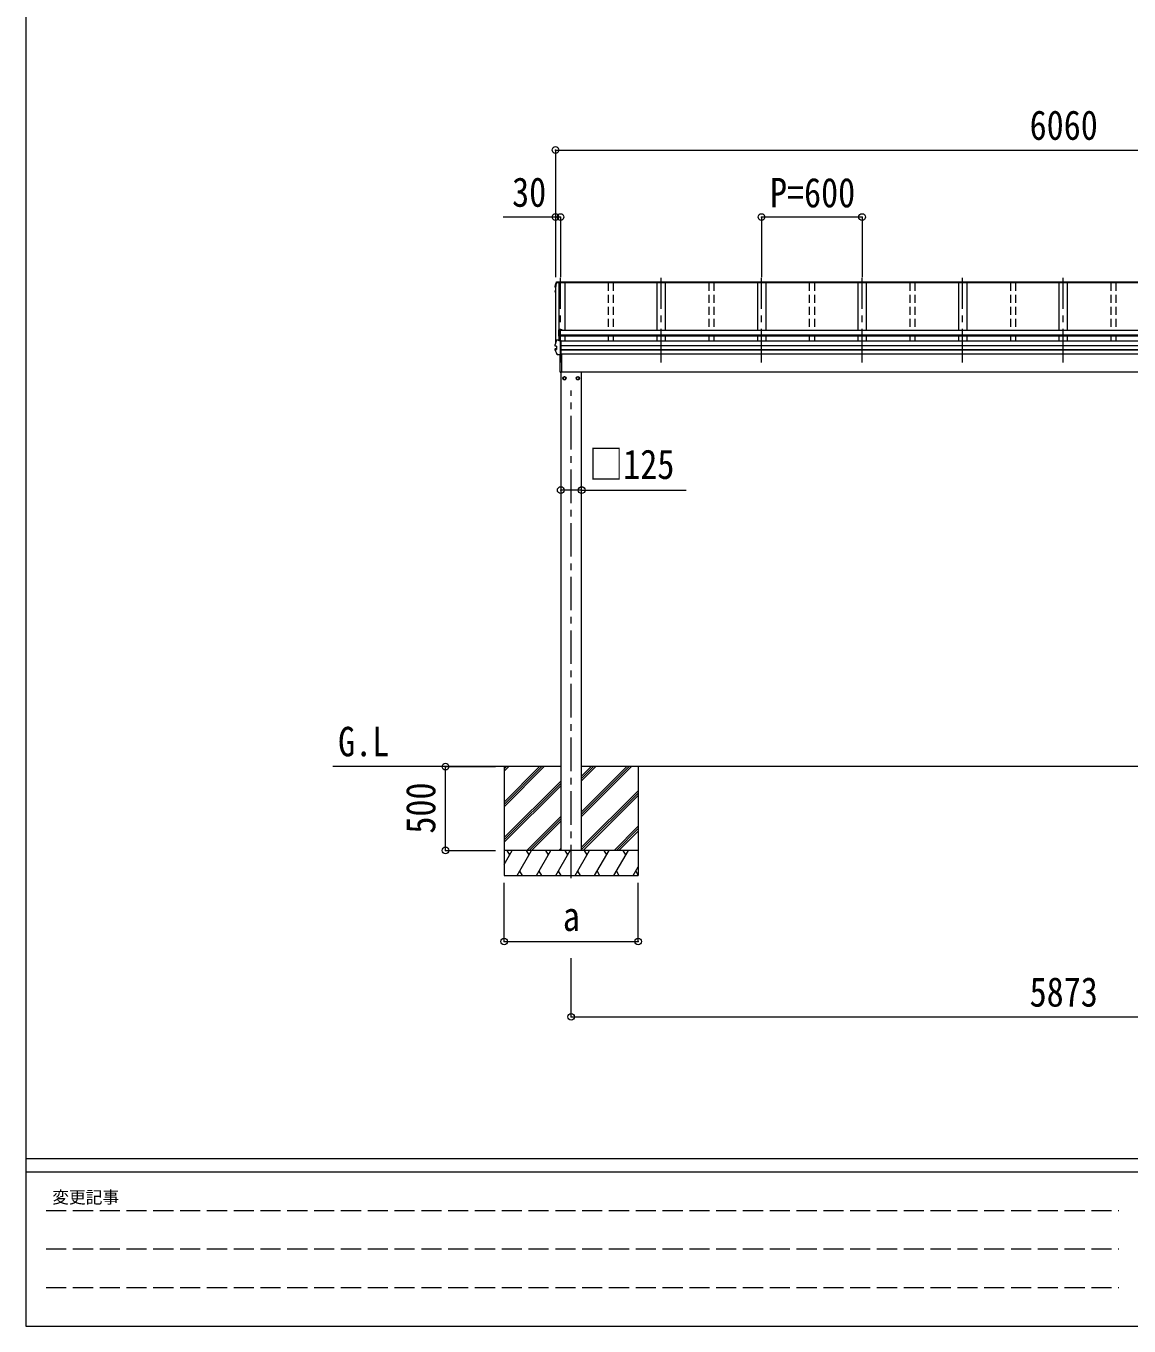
# Model space of a CAD drawing. Units: millimetres at full size, sheet at 1:40. Extents: x -11243 to 11243, y -7760 to 7760.
# Drawn here: x -11243 to -4658, y -7760 to 0 of the extents above; entities that cross this region are included whole.
import ezdxf
from ezdxf.enums import TextEntityAlignment as Align

# ---------------------------------------------------------------- set-up
doc = ezdxf.new("R2010")
doc.units = ezdxf.units.MM
doc.header["$LTSCALE"] = 40
doc.header["$PDMODE"] = 32
doc.header["$PDSIZE"] = 40
for name, pattern in [('CHAIN1', [8, 5, -1, 1, -1]), ('DASHED1', [1.8, 1.2, -0.6]), ('DASHED3', [4, 3, -1])]:
    doc.linetypes.add(name, pattern=pattern)
for name, color, linetype, lineweight in [('0-3_ELV2', 7, 'Continuous', 9), ('0-6_OTH_LINE', 6, 'Continuous', 9), ('F-0_240', 7, 'Continuous', 9)]:
    doc.layers.add(name, color=color, linetype=linetype, lineweight=lineweight)
doc.styles.add('ＭＳ ゴシック', font='')
doc.styles.get('ＭＳ ゴシック').set_extended_font_data('MS Gothic')

msp = doc.modelspace()

# ---------------------------------------------------------------- linework, layer by layer
at = {"layer": '0-3_ELV2', "color": 6}
for p, q in [((-8081.79, -740.23), (-8081.79, -1499.23)), ((-8081.79, -1140.23), (-8395.12, -1140.23)), ((-8081.79, -1140.23), (-8081.79, -1499.23)), ((-8051.79, -1140.23), (-8051.79, -1499.23)), ((-6251.79, -1140.23), (-6851.79, -1140.23)), ((-6851.79, -1140.23), (-6851.79, -1499.23)), ((-6251.79, -1140.23), (-6251.79, -1499.23)), ((-7925.79, -2770.05), (-8050.79, -2770.05)), ((-7925.79, -2770.05), (-7302.31, -2770.05)), ((-8738.29, -4421.06), (-8439.29, -4421.06)), ((-8738.29, -4921.06), (-8439.29, -4921.06)), ((-8388.29, -5464.6), (-8388.29, -5115.6)), ((-7988.29, -5914.6), (-7988.29, -5564.6))]:
    msp.add_line(p, q, dxfattribs=at)
at = {"layer": '0-3_ELV2', "color": 4}
for p, q in [((-8076.65, -1528.42), (-8076.53, -1528.13)), ((-8076.53, -1528.13), (-8076.35, -1527.87)), ((-8076.35, -1527.87), (-8076.13, -1527.64)), ((-8076.13, -1527.64), (-8075.88, -1527.46)), ((-8075.88, -1527.46), (-8075.6, -1527.33)), ((-8075.6, -1527.33), (-8075.34, -1527.25)), ((-8075.34, -1527.25), (-8075.1, -1527.21)), ((-8026.79, -1532.41), (-8075.22, -1532.41)), ((-8075.1, -1527.21), (-8074.87, -1527.18)), ((-8074.87, -1527.18), (-8074.62, -1527.17)), ((-8074.62, -1527.17), (-8074.33, -1527.15)), ((-8074.33, -1527.15), (-8074.02, -1527.15)), ((-8074.02, -1527.15), (-8073.71, -1527.15)), ((-8073.79, -1527.15), (-8073.79, -1527.15)), ((-8073.79, -1527.16), (-8073.79, -1527.15)), ((-8073.79, -1527.15), (-8048.79, -1527.15)), ((-8048.79, -1529.68), (-8062.99, -1529.68)), ((-8062.76, -1532.26), (-8062.76, -1531.91)), ((-8062.69, -1532.41), (-8062.69, -1875.75)), ((-8051.79, -1532.17), (-8062.61, -1532.17)), ((-8062.09, -1532.41), (-8062.09, -1879.7)), ((-8051.79, -1531.18), (-8051.79, -1532.18)), ((-8048.79, -1531.18), (-8051.79, -1531.18)), ((-2051.79, -1531.5), (-8051.79, -1531.5)), ((-2051.79, -1532.4), (-8051.79, -1532.4)), ((-8048.79, -1531.5), (-8048.79, -1527.15)), ((-2054.79, -1529.23), (-8048.79, -1529.23)), ((-8026.79, -1532.32), (-8026.79, -1816.59)), ((-7476.79, -1532.32), (-7476.79, -1816.59)), ((-7426.79, -1532.32), (-7426.79, -1816.59)), ((-6876.73, -1532.32), (-6876.73, -1816.59)), ((-6826.73, -1532.32), (-6826.73, -1816.59)), ((-6276.79, -1532.32), (-6276.79, -1816.59)), ((-6226.79, -1532.32), (-6226.79, -1816.59)), ((-5676.79, -1532.32), (-5676.79, -1816.59)), ((-5626.79, -1532.32), (-5626.79, -1816.59)), ((-5076.79, -1532.32), (-5076.79, -1816.59)), ((-5026.79, -1532.32), (-5026.79, -1816.59)), ((-8084.2, -1584.11), (-8084.2, -1580.05)), ((-8082.7, -1588.08), (-8084.11, -1584.59)), ((-8084.06, -1554.72), (-8084.1, -1554.98)), ((-8084.1, -1554.98), (-8084.1, -1555.03)), ((-8084.1, -1559.08), (-8084.1, -1555.03)), ((-8081.79, -1582.58), (-8083.15, -1582.84)), ((-8083.05, -1560.35), (-8081.79, -1560.6)), ((-8081.79, -1590.31), (-8082.7, -1588.08)), ((-8081.79, -1584.1), (-8082.63, -1584.26)), ((-8081.79, -1578.48), (-8082.62, -1578.59)), ((-8082.62, -1578.59), (-8082.62, -1578.59)), ((-8081.79, -1559.07), (-8082.55, -1558.92)), ((-8081.79, -1558.72), (-8082.47, -1558.59)), ((-8081.79, -1555.77), (-8081.79, -1892.55)), ((-8063.89, -1816.56), (-8063.89, -1846.02)), ((-8061.89, -1846.02), (-8063.89, -1846.02)), ((-8041.89, -1814.56), (-8061.89, -1814.56)), ((-8041.89, -1816.09), (-8061.89, -1816.09)), ((-8061.89, -1850.61), (-8061.89, -1816.09)), ((-2041.69, -1816.72), (-8061.89, -1816.72)), ((-2041.69, -1845.75), (-8061.89, -1845.75)), ((-2041.69, -1847.49), (-8061.89, -1847.49)), ((-2041.69, -1850.61), (-8061.89, -1850.61)), ((-8041.89, -1814.56), (-8041.89, -1816.72)), ((-8026.79, -1848.56), (-8026.79, -1882.23)), ((-7476.79, -1850.61), (-7476.79, -1882.23)), ((-7426.79, -1850.61), (-7426.79, -1882.23)), ((-6876.73, -1850.61), (-6876.73, -1882.23)), ((-6826.73, -1850.61), (-6826.73, -1882.23)), ((-6276.79, -1850.61), (-6276.79, -1882.23)), ((-6226.79, -1850.61), (-6226.79, -1882.23)), ((-5676.79, -1850.61), (-5676.79, -1882.23)), ((-5626.79, -1850.61), (-5626.79, -1882.23)), ((-5076.79, -1850.61), (-5076.79, -1882.23)), ((-5026.79, -1850.61), (-5026.79, -1882.23)), ((-8084.21, -1934.33), (-8084.2, -1934.15)), ((-8084.17, -1934.5), (-8084.21, -1934.33)), ((-8084.2, -1934.17), (-8084.2, -1926.77)), ((-8084.09, -1934.66), (-8084.17, -1934.5)), ((-8084.11, -1934.65), (-8081.25, -1941.46)), ((-8084.06, -1901.43), (-8084.1, -1901.69)), ((-8084.1, -1901.69), (-8084.1, -1901.74)), ((-8084.1, -1909.12), (-8084.1, -1901.74)), ((-8084.1, -1909.07), (-8084.06, -1908.81)), ((-8084.1, -1909.17), (-8084.1, -1909.07)), ((-8084.03, -1909.55), (-8084.08, -1909.17)), ((-8083.85, -1909.89), (-8084.03, -1909.55)), ((-8083.59, -1910.16), (-8083.85, -1909.89)), ((-8083.31, -1910.34), (-8083.59, -1910.16)), ((-8083.42, -1934.18), (-8083.37, -1933.82)), ((-8083.4, -1934.53), (-8083.42, -1934.18)), ((-8083.3, -1934.86), (-8083.4, -1934.53)), ((-8083.37, -1933.82), (-8083.26, -1933.49)), ((-8083.08, -1910.43), (-8083.31, -1910.34)), ((-8083.27, -1909.25), (-8083.22, -1908.92)), ((-8083.26, -1909.58), (-8083.27, -1909.25)), ((-8083.2, -1909.89), (-8083.26, -1909.58)), ((-8083.26, -1933.49), (-8083.09, -1933.2)), ((-8083.07, -1910.16), (-8083.2, -1909.89)), ((-8083.15, -1925.5), (-8077.19, -1924.34)), ((-8083.09, -1933.2), (-8082.87, -1933)), ((-8082.83, -1910.51), (-8083.08, -1910.43)), ((-8082.91, -1910.38), (-8083.07, -1910.16)), ((-8082.7, -1910.53), (-8082.91, -1910.38)), ((-8082.87, -1933), (-8082.62, -1932.88)), ((-8082.56, -1910.58), (-8082.83, -1910.51)), ((-8082.47, -1910.6), (-8082.7, -1910.53)), ((-8082.62, -1932.88), (-8076.22, -1931.19)), ((-8082.62, -1932.88), (-8082.62, -1932.88)), ((-8076.22, -1911.37), (-8082.47, -1910.6)), ((-8082.47, -1910.6), (-8082.47, -1910.6)), ((-8076.8, -1911.39), (-8076.84, -1911.29)), ((-8076.79, -1911.5), (-8076.8, -1911.39)), ((-8076.79, -1911.5), (-8076.79, -1930.72)), ((-8076.22, -1911.37), (-8076.13, -1911.4)), ((-8076.22, -1911.37), (-8076.22, -1911.37)), ((-8076.22, -1931.19), (-8076.13, -1931.15)), ((-8076.22, -1931.19), (-8076.22, -1931.19)), ((-8076.13, -1911.4), (-8076.06, -1911.45)), ((-8076.13, -1931.15), (-8076.06, -1931.09)), ((-8076.06, -1911.45), (-8076, -1911.52)), ((-8076.06, -1931.09), (-8076, -1931)), ((-8076, -1911.52), (-8075.95, -1911.62)), ((-8076, -1931), (-8075.95, -1930.9)), ((-8075.95, -1911.62), (-8075.92, -1911.73)), ((-8075.95, -1930.9), (-8075.92, -1930.79)), ((-8075.92, -1911.73), (-8075.91, -1911.85)), ((-8075.92, -1930.79), (-8075.91, -1930.67)), ((-8075.03, -1873.43), (-8062.99, -1873.43)), ((-8062.76, -1874.92), (-8062.99, -1873.43)), ((-8062.99, -1880.05), (-8062.99, -1873.43)), ((-8048.79, -1880.05), (-8062.99, -1880.05)), ((-8062.76, -1874.92), (-8062.76, -1875.27)), ((-8062.03, -1880.05), (-8062.76, -1875.27)), ((-8062.61, -1880.05), (-8062.61, -1876.37)), ((-8062.05, -1880.05), (-8062.61, -1876.37)), ((-8048.79, -1962.47), (-8048.79, -1880.05)), ((-2054.79, -1882.23), (-8048.79, -1882.23)), ((-2054.79, -1908.75), (-8048.79, -1908.75)), ((-2054.79, -1909.64), (-8048.79, -1909.64)), ((-2054.79, -1932.87), (-8048.79, -1932.87)), ((-2054.79, -1934.79), (-8048.79, -1934.79)), ((-8081.25, -1941.46), (-8078.31, -1948.2)), ((-8078.31, -1948.2), (-8075.27, -1954.84)), ((-8075.27, -1954.84), (-8072.15, -1961.41)), ((-8071.98, -1961.69), (-8072.16, -1961.36)), ((-8071.72, -1961.97), (-8071.98, -1961.69)), ((-8071.42, -1962.19), (-8071.72, -1961.97)), ((-8071.08, -1962.33), (-8071.42, -1962.19)), ((-8070.77, -1962.4), (-8071.08, -1962.33)), ((-8070.5, -1962.44), (-8070.77, -1962.4)), ((-8070.18, -1962.46), (-8070.5, -1962.44)), ((-8069.83, -1962.47), (-8070.18, -1962.46)), ((-8069.45, -1962.47), (-8069.83, -1962.47)), ((-8048.79, -1962.47), (-8069.43, -1962.47)), ((-8053.79, -2066.66), (-8053.79, -1962.47)), ((-8053.29, -2067.06), (-8053.29, -1962.47)), ((-2054.79, -1959.83), (-8048.79, -1959.83)), ((-8046.79, -1959.83), (-8046.79, -2064.66)), ((-8053.29, -2067.06), (-8053.29, -2067.12)), ((-8053.29, -2067.06), (-8053.29, -2067.06)), ((-8053.29, -2067.12), (-8053.29, -2067.16)), ((-8053.29, -2067.16), (-8053.29, -2067.16)), ((-8053.29, -2067.16), (-8051.79, -2067.16)), ((-8053.29, -2067.16), (-8053.29, -2067.16)), ((-8051.79, -2067.16), (-8051.79, -2064.66)), ((-8051.79, -2064.66), (-8046.79, -2064.66)), ((-2171.08, -2066.06), (-8051.79, -2066.06)), ((-8050.79, -2066.06), (-8050.79, -4921.06)), ((-8028.29, -2093.25), (-8036.79, -2098.15)), ((-8019.79, -2098.15), (-8028.29, -2093.25)), ((-7956.79, -2098.15), (-7948.29, -2093.25)), ((-7948.29, -2093.25), (-7939.79, -2098.15)), ((-7925.79, -4921.06), (-7925.79, -2066.06)), ((-8036.79, -2098.15), (-8036.79, -2107.97)), ((-8036.79, -2107.97), (-8028.29, -2112.88)), ((-8028.29, -2112.88), (-8019.79, -2107.97)), ((-8019.79, -2107.97), (-8019.79, -2098.15)), ((-8019.69, -2102.81), (-8019.79, -2102.81)), ((-8019.69, -2103.31), (-8019.79, -2103.31)), ((-7956.88, -2102.81), (-7956.78, -2102.81)), ((-7956.88, -2103.31), (-7956.78, -2103.31)), ((-7956.79, -2107.97), (-7956.79, -2098.15)), ((-7948.29, -2112.88), (-7956.79, -2107.97)), ((-7939.79, -2107.97), (-7948.29, -2112.88)), ((-7939.79, -2098.15), (-7939.79, -2107.97))]:
    msp.add_line(p, q, dxfattribs=at)
at = {"layer": '0-3_ELV2', "color": 5, "linetype": 'CHAIN1'}
for p, q in [((-8051.73, -2008.06), (-8051.73, -1503.88)), ((-7451.79, -2008.06), (-7451.79, -1503.88)), ((-6851.79, -2008.06), (-6851.79, -1503.88)), ((-6251.79, -2008.06), (-6251.79, -1503.88)), ((-5651.79, -2008.06), (-5651.79, -1503.88)), ((-5051.79, -2008.06), (-5051.79, -1503.88)), ((-7988.29, -5087.58), (-7988.29, -2175.49))]:
    msp.add_line(p, q, dxfattribs=at)
at = {"layer": '0-3_ELV2', "color": 4, "linetype": 'DASHED1'}
for p, q in [((-7766.79, -1532.32), (-7766.79, -1816.72)), ((-7736.79, -1532.32), (-7736.79, -1816.72)), ((-7166.79, -1532.32), (-7166.79, -1816.72)), ((-7136.79, -1532.32), (-7136.79, -1816.72)), ((-6566.79, -1532.32), (-6566.79, -1816.72)), ((-6536.79, -1532.32), (-6536.79, -1816.72)), ((-5966.79, -1532.32), (-5966.79, -1816.72)), ((-5936.79, -1532.32), (-5936.79, -1816.72)), ((-5366.79, -1532.32), (-5366.79, -1816.72)), ((-5336.79, -1532.32), (-5336.79, -1816.72)), ((-4766.79, -1532.32), (-4766.79, -1816.72)), ((-4736.79, -1532.32), (-4736.79, -1816.72)), ((-7766.79, -1850.61), (-7766.79, -1882.23)), ((-7736.79, -1850.61), (-7736.79, -1882.23)), ((-7166.79, -1850.61), (-7166.79, -1882.23)), ((-7136.79, -1850.61), (-7136.79, -1882.23)), ((-6566.79, -1850.61), (-6566.79, -1882.23)), ((-6536.79, -1850.61), (-6536.79, -1882.23)), ((-5966.79, -1850.61), (-5966.79, -1882.23)), ((-5936.79, -1850.61), (-5936.79, -1882.23)), ((-5366.79, -1850.61), (-5366.79, -1882.23)), ((-5336.79, -1850.61), (-5336.79, -1882.23)), ((-4766.79, -1850.61), (-4766.79, -1882.23)), ((-4736.79, -1850.61), (-4736.79, -1882.23))]:
    msp.add_line(p, q, dxfattribs=at)
at = {"layer": '0-3_ELV2'}
for p, q in [((-8050.79, -4421.06), (-9411.89, -4421.06)), ((-8388.29, -4434.3), (-8375.05, -4421.06)), ((-8388.29, -4448.44), (-8360.9, -4421.06)), ((-8388.29, -4660.57), (-8148.77, -4421.06)), ((-8388.29, -4646.43), (-8162.91, -4421.06)), ((-8388.29, -4632.29), (-8177.05, -4421.06)), ((-8388.29, -4421.06), (-8388.29, -5071.06)), ((-7925.79, -4478.16), (-7868.69, -4421.06)), ((-7925.79, -4492.3), (-7854.55, -4421.06)), ((-7925.79, -4506.44), (-7840.4, -4421.06)), ((-7925.79, -4704.43), (-7642.41, -4421.06)), ((-7925.79, -4690.29), (-7656.55, -4421.06)), ((-7925.79, -4718.57), (-7628.27, -4421.06)), ((-2177.79, -4421.06), (-7925.79, -4421.06)), ((-7588.29, -4421.06), (-7588.29, -5071.06)), ((-8388.29, -4844.42), (-8050.79, -4506.92)), ((-8388.29, -4858.56), (-8050.79, -4521.07)), ((-8388.29, -4872.71), (-8050.79, -4535.21)), ((-7925.79, -4902.42), (-7588.29, -4564.92)), ((-7925.79, -4916.56), (-7588.29, -4579.07)), ((-7916.14, -4921.06), (-7588.29, -4593.21)), ((-8252.79, -4921.06), (-8050.79, -4719.05)), ((-8238.65, -4921.06), (-8050.79, -4733.2)), ((-8224.51, -4921.06), (-8050.79, -4747.34)), ((-7732.29, -4921.06), (-7588.29, -4777.05)), ((-7718.15, -4921.06), (-7588.29, -4791.2)), ((-7704.01, -4921.06), (-7588.29, -4805.34)), ((-8388.29, -5004.89), (-8339.88, -4921.06)), ((-7588.29, -4921.06), (-8388.29, -4921.06)), ((-8354.89, -4947.04), (-8369.89, -4921.06)), ((-8311.02, -5071.06), (-8224.42, -4921.06)), ((-8239.42, -4947.04), (-8254.42, -4921.06)), ((-8195.55, -5071.06), (-8108.95, -4921.06)), ((-8123.95, -4947.04), (-8138.95, -4921.06)), ((-8080.08, -5071.06), (-7993.48, -4921.06)), ((-8062.38, -4921.06), (-8050.79, -4909.47)), ((-8008.48, -4947.04), (-8023.48, -4921.06)), ((-7964.61, -5071.06), (-7878.01, -4921.06)), ((-7893.01, -4947.04), (-7908.01, -4921.06)), ((-7849.14, -5071.06), (-7762.54, -4921.06)), ((-7792.54, -4921.06), (-7777.54, -4947.04)), ((-7733.67, -5071.06), (-7647.07, -4921.06)), ((-7662.07, -4947.04), (-7677.07, -4921.06)), ((-7618.2, -5071.06), (-7588.29, -5019.25)), ((-8388.29, -5071.06), (-7588.29, -5071.06)), ((-8296.02, -5045.08), (-8281.02, -5071.06)), ((-8180.55, -5045.08), (-8165.55, -5071.06)), ((-8065.08, -5045.08), (-8050.08, -5071.06)), ((-7949.61, -5045.08), (-7934.61, -5071.06)), ((-7834.14, -5045.08), (-7819.14, -5071.06)), ((-7718.67, -5045.08), (-7703.67, -5071.06)), ((-7603.2, -5045.08), (-7588.29, -5070.91))]:
    msp.add_line(p, q, dxfattribs=at)
at = {"layer": '0-3_ELV2', "color": 4}
for points in [[(-8084.06, -1554.72), (-8081.74, -1545.87), (-8079.28, -1537.1), (-8076.65, -1528.44)], [(-8075.03, -1530.77), (-8062.99, -1530.77), (-8062.76, -1532.26), (-8075.18, -1532.26)], [(-8062.99, -1530.77), (-8062.99, -1529.68), (-8062.61, -1532.17)]]:
    msp.add_lwpolyline(points, dxfattribs=at)
at = {"layer": '0-3_ELV2', "color": 6}
msp.add_lwpolyline([(-8388.29, -5464.6), (-7588.29, -5464.6), (-7588.29, -5115.6)], dxfattribs=at)
at = {"layer": '0-3_ELV2', "color": 4}
for centre, radius in [((-8028.29, -2103.06), 10), ((-8028.29, -2103.06), 8.5), ((-7948.29, -2103.06), 10), ((-7948.29, -2103.06), 8.5)]:
    msp.add_circle(centre, radius, dxfattribs=at)
for centre, radius, start, end in [((-7598.78, -1678.43), 499.82, 162.96047, 166.14879), ((-7598.77, -1678.43), 498.32, 162.94349, 166.12469), ((-8075.03, -1532.46), 1.7, 89.95676, 162.90929), ((-8082.9, -1580.05), 1.3, 100.9005, 179.9623), ((-8082.9, -1584.11), 1.3, 100.8868, 201.66215), ((-8082.8, -1559.08), 1.3, 166.2046, 259.10358), ((-7619.46, -1399.55), 498.64, 201.74241, 202.00165), ((-7619.46, -1399.2), 498.64, 201.78246, 202.00165), ((-8061.89, -1816.56), 2, 90, 180), ((-8082.9, -1926.77), 1.3, 100.9005, 179.9623), ((-7598.78, -2021.09), 499.82, 162.96047, 166.14879), ((-8077.28, -1923.85), 0.499, 280.91518, 359.94761), ((-8075.03, -1875.12), 1.7, 89.95676, 162.90929), ((-8053.29, -2066.66), 0.5, 180, 269.5), ((-8041.14, -2051.99), 12.15, 179.0404, 180.9596), ((-8028.29, -2103.06), 8.6, 111.25399, 128.74601), ((-8028.29, -2103.06), 8.6, 51.25399, 68.74601), ((-7948.29, -2103.06), 8.6, 111.25399, 128.74601), ((-7948.29, -2103.06), 8.6, 51.25399, 68.74601), ((-8028.29, -2103.06), 8.6, 171.25399, 188.74601), ((-8028.29, -2103.06), 8.6, 231.25399, 248.74601), ((-8028.29, -2103.06), 8.6, 291.25399, 308.74601), ((-8028.29, -2103.06), 8.6, 1.66581, 8.74601), ((-8028.29, -2103.06), 8.6, 351.25399, 358.33419), ((-7948.29, -2103.06), 8.6, 171.25399, 178.33419), ((-7948.29, -2103.06), 8.6, 181.66581, 188.74601), ((-7948.29, -2103.06), 8.6, 231.25399, 248.74601), ((-7948.29, -2103.06), 8.6, 291.25399, 308.74601), ((-7948.29, -2103.06), 8.6, 351.25399, 8.74601)]:
    msp.add_arc(centre, radius, start, end, dxfattribs=at)
at = {"layer": '0-3_ELV2', "color": 6}
for p in [(-8081.79, -740.23), (-8081.79, -1140.23), (-8051.79, -1140.23), (-6851.79, -1140.23), (-6251.79, -1140.23), (-8050.79, -2770.05), (-7925.79, -2770.05), (-8738.29, -4421.06), (-8738.29, -4921.06), (-8388.29, -5464.6), (-7588.29, -5464.6), (-7988.29, -5914.6)]:
    msp.add_point(p, dxfattribs=at)
at = {"layer": '0-6_OTH_LINE'}
for p, q in [((-8081.79, -740.23), (-2021.79, -740.23)), ((-8051.79, -1140.23), (-8081.79, -1140.23)), ((-8738.29, -4921.06), (-8738.29, -4421.06)), ((-7988.29, -5914.6), (-2115.29, -5914.6))]:
    msp.add_line(p, q, dxfattribs=at)
at = {"layer": 'F-0_240', "color": 5}
for p, q in [((-11242.74, 7760), (-11242.74, -7760)), ((-11242.74, -6760), (10677.26, -6760)), ((-11242.74, -6840), (7121.58, -6840)), ((-11242.74, -7760), (10677.26, -7760))]:
    msp.add_line(p, q, dxfattribs=at)
at = {"layer": 'F-0_240', "color": 4, "linetype": 'DASHED3'}
for p, q in [((-11122.75, -7070), (-4718.42, -7070)), ((-11122.75, -7300), (-4718.42, -7300)), ((-11122.75, -7530), (-4718.42, -7530))]:
    msp.add_line(p, q, dxfattribs=at)

# ---------------------------------------------------------------- texts
at = {"layer": '0-3_ELV2', "style": 'ＭＳ ゴシック', "width": 0.85}
for s, p in [('6060', (-5251.79, -732.23)), ('30', (-8340.95, -1132.14)), ('P=600', (-6801.79, -1135.23)), ('□125', (-7881.86, -2756.68)), ('G.L', (-9379.77, -4412.21)), ('a', (-8038.29, -5454.6)), ('5873', (-5251.79, -5906.6))]:
    msp.add_text(s, height=176, dxfattribs=at).set_placement(p, align=Align.BOTTOM_LEFT)
msp.add_text('500', height=176, rotation=90, dxfattribs=at).set_placement((-8746.29, -4821.06), align=Align.BOTTOM_LEFT)
at = {"layer": 'F-0_240', "style": 'ＭＳ ゴシック'}
msp.add_text('変更記事', height=73.31, dxfattribs=at).set_placement((-11086.44, -7050), align=Align.BOTTOM_LEFT)

doc.saveas('drawing.dxf')
